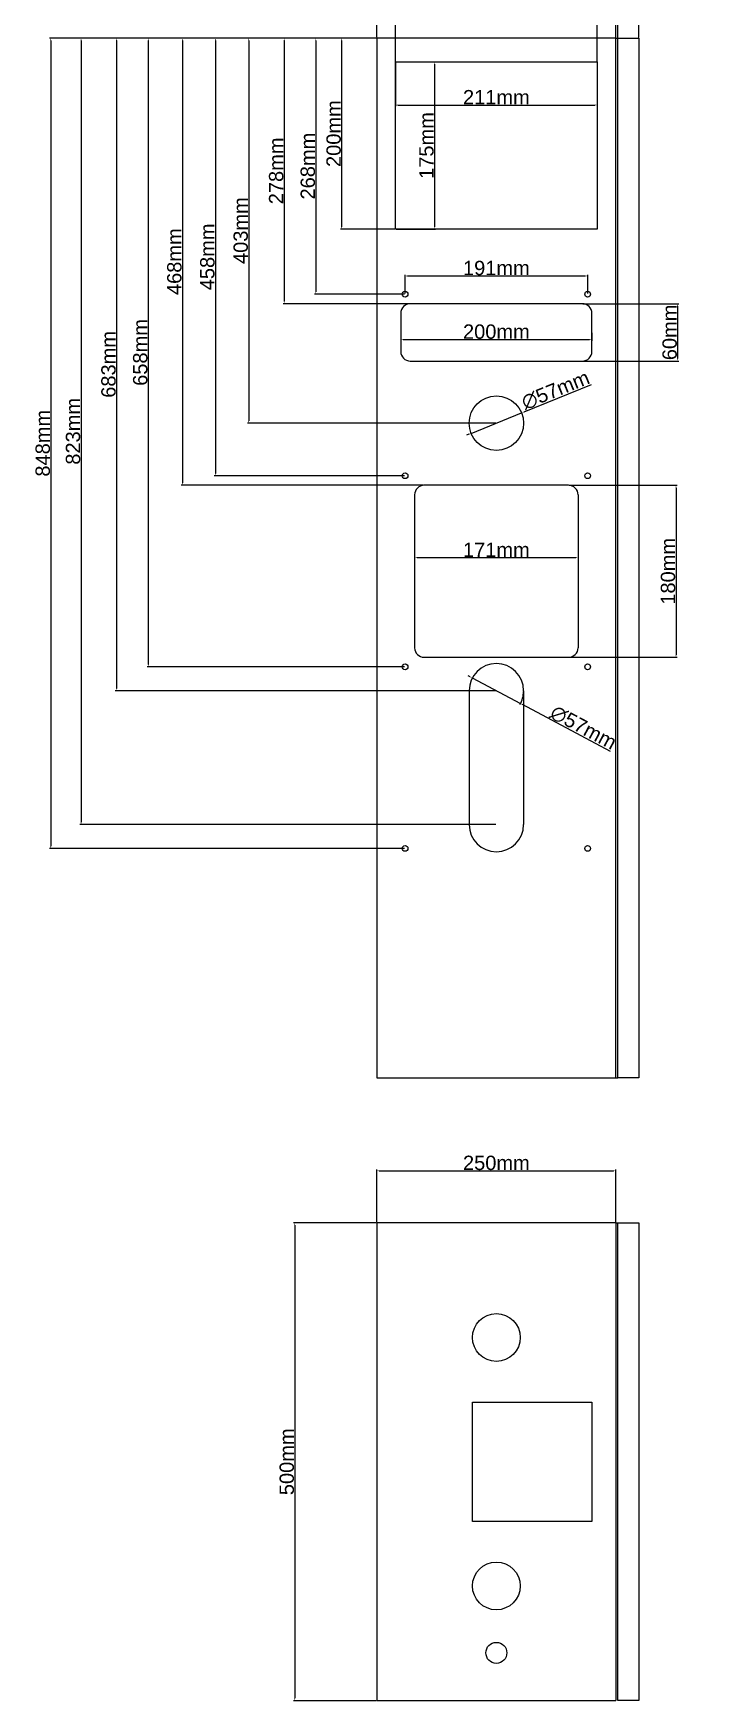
# Model space of a CAD drawing. Header units: centimetres. Extents: x -20691 to 4616, y 2962 to 8763.
# Drawn here: x -20363 to -19668, y 6060 to 7804 of the extents above; entities that cross this region are included whole.
import ezdxf

# ---------------------------------------------------------------- set-up
doc = ezdxf.new("R2010")
doc.units = ezdxf.units.CM
doc.header["$LTSCALE"] = 0.5
doc.styles.get("Standard").update_dxf_attribs({"font": 'arial.ttf'})
doc.dimstyles.new('ISO-25', dxfattribs={"dimtxt": 15, "dimasz": 2.5, "dimexe": 1.25, "dimexo": 0.625, "dimtad": 1, "dimtxsty": 'Standard', "dimcen": 2.5, "dimclrd": 1, "dimclre": 1, "dimadec": 0, "dimazin": 0, "dimtfac": 1, "dimtmove": 0, "dimatfit": 3, "dimfxl": 1, "dimarcsym": 0})

# ---------------------------------------------------------------- blocks, each defined once
blk = doc.blocks.new('*D137')
at = {"color": 1, "lineweight": -2, "transparency": 16777216}
for p, q in [((-20004, 7843.5), (-20079.8, 7843.5)), ((-20004, 7800), (-20004, 7844.8)), ((-19987, 7843.5), (-20001.5, 7843.5)), ((-19984.5, 7775), (-19984.5, 7844.8))]:
    blk.add_line(p, q, dxfattribs=at)
at = {"color": 1, "transparency": 16777216}
for points in [[(-20001.5, 7844), (-20001.5, 7843.1), (-20004, 7843.5)], [(-19987, 7844), (-19987, 7843.1), (-19984.5, 7843.5)]]:
    blk.add_solid(points, dxfattribs=at)
at = {"layer": 'Defpoints', "color": 0, "transparency": 16777216}
for p in [(-20004, 7843.5), (-20004, 7799.4), (-19984.5, 7774.4)]:
    blk.add_point(p, dxfattribs=at)
at = {"color": 0, "transparency": 16777216, "insert": (-20043.2, 7853.2), "char_height": 15, "attachment_point": 5}
blk.add_mtext('19,5mm', dxfattribs=at)
blk = doc.blocks.new('*D138')
at = {"color": 1, "lineweight": -2, "transparency": 16777216}
for p, q in [((-20004, 7800), (-20004, 7879.1)), ((-19776, 7877.9), (-20001.5, 7877.9)), ((-19773.5, 7775), (-19773.5, 7879.1))]:
    blk.add_line(p, q, dxfattribs=at)
at = {"color": 1, "transparency": 16777216}
for points in [[(-20001.5, 7878.3), (-20001.5, 7877.4), (-20004, 7877.9)], [(-19776, 7878.3), (-19776, 7877.4), (-19773.5, 7877.9)]]:
    blk.add_solid(points, dxfattribs=at)
at = {"layer": 'Defpoints', "color": 0, "transparency": 16777216}
for p in [(-20004, 7877.9), (-20004, 7799.4), (-19773.5, 7774.4)]:
    blk.add_point(p, dxfattribs=at)
at = {"color": 0, "transparency": 16777216, "insert": (-19888.8, 7887.5), "char_height": 15, "attachment_point": 5}
blk.add_mtext('230,5mm', dxfattribs=at)
blk = doc.blocks.new('*D139')
at = {"color": 1, "lineweight": -2, "transparency": 16777216}
for p, q in [((-20004, 7800), (-20004, 7928.2)), ((-19756.5, 7926.9), (-20001.5, 7926.9)), ((-19754, 7800), (-19754, 7928.2))]:
    blk.add_line(p, q, dxfattribs=at)
at = {"color": 1, "transparency": 16777216}
for points in [[(-20001.5, 7927.3), (-20001.5, 7926.5), (-20004, 7926.9)], [(-19756.5, 7927.3), (-19756.5, 7926.5), (-19754, 7926.9)]]:
    blk.add_solid(points, dxfattribs=at)
at = {"layer": 'Defpoints', "color": 0, "transparency": 16777216}
for p in [(-20004, 7926.9), (-20004, 7799.4), (-19754, 7799.4)]:
    blk.add_point(p, dxfattribs=at)
at = {"color": 0, "transparency": 16777216, "insert": (-19879, 7935.2), "char_height": 15, "attachment_point": 5}
blk.add_mtext('250mm', dxfattribs=at)
blk = doc.blocks.new('*D140')
at = {"color": 1, "lineweight": -2, "transparency": 16777216}
for p, q in [((-19752, 7800), (-19752, 7965.2)), ((-19749.5, 7964), (-19732.5, 7964)), ((-19730, 7800), (-19730, 7965.2)), ((-19730, 7964), (-19670, 7964))]:
    blk.add_line(p, q, dxfattribs=at)
at = {"color": 1, "transparency": 16777216}
for points in [[(-19749.5, 7964.4), (-19749.5, 7963.6), (-19752, 7964)], [(-19732.5, 7964.4), (-19732.5, 7963.6), (-19730, 7964)]]:
    blk.add_solid(points, dxfattribs=at)
at = {"layer": 'Defpoints', "color": 0, "transparency": 16777216}
for p in [(-19730, 7964), (-19752, 7799.4), (-19730, 7799.4)]:
    blk.add_point(p, dxfattribs=at)
at = {"color": 0, "transparency": 16777216, "insert": (-19698.8, 7972.1), "char_height": 15, "attachment_point": 5}
blk.add_mtext('22mm', dxfattribs=at)
blk = doc.blocks.new('*D141')
at = {"color": 1, "lineweight": -2, "transparency": 16777216}
for p, q in [((-20004.7, 7799.4), (-20042.2, 7799.4)), ((-20040.9, 7796.9), (-20040.9, 7601.9)), ((-19985.2, 7599.4), (-20042.2, 7599.4))]:
    blk.add_line(p, q, dxfattribs=at)
at = {"color": 1, "transparency": 16777216}
for points in [[(-20041.3, 7796.9), (-20040.5, 7796.9), (-20040.9, 7799.4)], [(-20041.3, 7601.9), (-20040.5, 7601.9), (-20040.9, 7599.4)]]:
    blk.add_solid(points, dxfattribs=at)
at = {"layer": 'Defpoints', "color": 0, "transparency": 16777216}
for p in [(-20004, 7799.4), (-20040.9, 7599.4), (-19984.5, 7599.4)]:
    blk.add_point(p, dxfattribs=at)
at = {"color": 0, "transparency": 16777216, "insert": (-20049.2, 7699.4), "char_height": 15, "attachment_point": 5, "rotation": 90}
blk.add_mtext('200mm', dxfattribs=at)
blk = doc.blocks.new('*D142')
at = {"color": 1, "lineweight": -2, "transparency": 16777216}
for p, q in [((-20004.7, 7799.4), (-20069.2, 7799.4)), ((-20067.9, 7796.9), (-20067.9, 7533.9)), ((-19975.2, 7531.4), (-20069.2, 7531.4))]:
    blk.add_line(p, q, dxfattribs=at)
at = {"color": 1, "transparency": 16777216}
for points in [[(-20068.3, 7796.9), (-20067.5, 7796.9), (-20067.9, 7799.4)], [(-20068.3, 7533.9), (-20067.5, 7533.9), (-20067.9, 7531.4)]]:
    blk.add_solid(points, dxfattribs=at)
at = {"layer": 'Defpoints', "color": 0, "transparency": 16777216}
for p in [(-20004, 7799.4), (-20067.9, 7531.4), (-19974.5, 7531.4)]:
    blk.add_point(p, dxfattribs=at)
at = {"color": 0, "transparency": 16777216, "insert": (-20076.2, 7665.4), "char_height": 15, "attachment_point": 5, "rotation": 90}
blk.add_mtext('268mm', dxfattribs=at)
blk = doc.blocks.new('*D143')
at = {"color": 1, "lineweight": -2, "transparency": 16777216}
for p, q in [((-20004.7, 7799.4), (-20102.2, 7799.4)), ((-20101, 7796.9), (-20101, 7523.9)), ((-19969.7, 7521.4), (-20102.2, 7521.4))]:
    blk.add_line(p, q, dxfattribs=at)
at = {"color": 1, "transparency": 16777216}
for points in [[(-20101.4, 7796.9), (-20100.6, 7796.9), (-20101, 7799.4)], [(-20101.4, 7523.9), (-20100.6, 7523.9), (-20101, 7521.4)]]:
    blk.add_solid(points, dxfattribs=at)
at = {"layer": 'Defpoints', "color": 0, "transparency": 16777216}
for p in [(-20004, 7799.4), (-20101, 7521.4), (-19969, 7521.4)]:
    blk.add_point(p, dxfattribs=at)
at = {"color": 0, "transparency": 16777216, "insert": (-20109.3, 7660.4), "char_height": 15, "attachment_point": 5, "rotation": 90}
blk.add_mtext('278mm', dxfattribs=at)
blk = doc.blocks.new('*D144')
at = {"color": 1, "lineweight": -2, "transparency": 16777216}
for p, q in [((-20004.7, 7799.4), (-20139.3, 7799.4)), ((-20138.1, 7796.9), (-20138.1, 7398.9)), ((-19879.7, 7396.4), (-20139.3, 7396.4))]:
    blk.add_line(p, q, dxfattribs=at)
at = {"color": 1, "transparency": 16777216}
for points in [[(-20138.5, 7796.9), (-20137.6, 7796.9), (-20138.1, 7799.4)], [(-20138.5, 7398.9), (-20137.6, 7398.9), (-20138.1, 7396.4)]]:
    blk.add_solid(points, dxfattribs=at)
at = {"layer": 'Defpoints', "color": 0, "transparency": 16777216}
for p in [(-20004, 7799.4), (-20138.1, 7396.4), (-19879, 7396.4)]:
    blk.add_point(p, dxfattribs=at)
at = {"color": 0, "transparency": 16777216, "insert": (-20146.4, 7597.9), "char_height": 15, "attachment_point": 5, "rotation": 90}
blk.add_mtext('403mm', dxfattribs=at)
blk = doc.blocks.new('*D145')
at = {"color": 1, "lineweight": -2, "transparency": 16777216}
for p, q in [((-20004.7, 7799.4), (-20174.2, 7799.4)), ((-20173, 7796.9), (-20173, 7343.9)), ((-19975.2, 7341.4), (-20174.2, 7341.4))]:
    blk.add_line(p, q, dxfattribs=at)
at = {"color": 1, "transparency": 16777216}
for points in [[(-20173.4, 7796.9), (-20172.6, 7796.9), (-20173, 7799.4)], [(-20173.4, 7343.9), (-20172.6, 7343.9), (-20173, 7341.4)]]:
    blk.add_solid(points, dxfattribs=at)
at = {"layer": 'Defpoints', "color": 0, "transparency": 16777216}
for p in [(-20004, 7799.4), (-20173, 7341.4), (-19974.5, 7341.4)]:
    blk.add_point(p, dxfattribs=at)
at = {"color": 0, "transparency": 16777216, "insert": (-20181.3, 7570.4), "char_height": 15, "attachment_point": 5, "rotation": 90}
blk.add_mtext('458mm', dxfattribs=at)
blk = doc.blocks.new('*D146')
at = {"color": 1, "lineweight": -2, "transparency": 16777216}
for p, q in [((-20004.7, 7799.4), (-20208.7, 7799.4)), ((-20207.5, 7796.9), (-20207.5, 7333.9)), ((-19955.2, 7331.4), (-20208.7, 7331.4))]:
    blk.add_line(p, q, dxfattribs=at)
at = {"color": 1, "transparency": 16777216}
for points in [[(-20207.9, 7796.9), (-20207.1, 7796.9), (-20207.5, 7799.4)], [(-20207.9, 7333.9), (-20207.1, 7333.9), (-20207.5, 7331.4)]]:
    blk.add_solid(points, dxfattribs=at)
at = {"layer": 'Defpoints', "color": 0, "transparency": 16777216}
for p in [(-20004, 7799.4), (-20207.5, 7331.4), (-19954.5, 7331.4)]:
    blk.add_point(p, dxfattribs=at)
at = {"color": 0, "transparency": 16777216, "insert": (-20215.8, 7565.4), "char_height": 15, "attachment_point": 5, "rotation": 90}
blk.add_mtext('468mm', dxfattribs=at)
blk = doc.blocks.new('*D147')
at = {"color": 1, "lineweight": -2, "transparency": 16777216}
for p, q in [((-20004.7, 7799.4), (-20244.4, 7799.4)), ((-20243.2, 7796.9), (-20243.2, 7143.9)), ((-19975.2, 7141.4), (-20244.4, 7141.4))]:
    blk.add_line(p, q, dxfattribs=at)
at = {"color": 1, "transparency": 16777216}
for points in [[(-20243.6, 7796.9), (-20242.8, 7796.9), (-20243.2, 7799.4)], [(-20243.6, 7143.9), (-20242.8, 7143.9), (-20243.2, 7141.4)]]:
    blk.add_solid(points, dxfattribs=at)
at = {"layer": 'Defpoints', "color": 0, "transparency": 16777216}
for p in [(-20004, 7799.4), (-20243.2, 7141.4), (-19974.5, 7141.4)]:
    blk.add_point(p, dxfattribs=at)
at = {"color": 0, "transparency": 16777216, "insert": (-20251.5, 7470.4), "char_height": 15, "attachment_point": 5, "rotation": 90}
blk.add_mtext('658mm', dxfattribs=at)
blk = doc.blocks.new('*D148')
at = {"color": 1, "lineweight": -2, "transparency": 16777216}
for p, q in [((-20004.7, 7799.4), (-20277.7, 7799.4)), ((-20276.4, 7796.9), (-20276.4, 7118.9)), ((-19879.7, 7116.4), (-20277.7, 7116.4))]:
    blk.add_line(p, q, dxfattribs=at)
at = {"color": 1, "transparency": 16777216}
for points in [[(-20276.9, 7796.9), (-20276, 7796.9), (-20276.4, 7799.4)], [(-20276.9, 7118.9), (-20276, 7118.9), (-20276.4, 7116.4)]]:
    blk.add_solid(points, dxfattribs=at)
at = {"layer": 'Defpoints', "color": 0, "transparency": 16777216}
for p in [(-20004, 7799.4), (-20276.4, 7116.4), (-19879, 7116.4)]:
    blk.add_point(p, dxfattribs=at)
at = {"color": 0, "transparency": 16777216, "insert": (-20284.7, 7457.9), "char_height": 15, "attachment_point": 5, "rotation": 90}
blk.add_mtext('683mm', dxfattribs=at)
blk = doc.blocks.new('*D149')
at = {"color": 1, "lineweight": -2, "transparency": 16777216}
for p, q in [((-20004.7, 7799.4), (-20314.8, 7799.4)), ((-20313.5, 7796.9), (-20313.5, 6978.9)), ((-19879.7, 6976.4), (-20314.8, 6976.4))]:
    blk.add_line(p, q, dxfattribs=at)
at = {"color": 1, "transparency": 16777216}
for points in [[(-20313.9, 7796.9), (-20313.1, 7796.9), (-20313.5, 7799.4)], [(-20313.9, 6978.9), (-20313.1, 6978.9), (-20313.5, 6976.4)]]:
    blk.add_solid(points, dxfattribs=at)
at = {"layer": 'Defpoints', "color": 0, "transparency": 16777216}
for p in [(-20004, 7799.4), (-20313.5, 6976.4), (-19879, 6976.4)]:
    blk.add_point(p, dxfattribs=at)
at = {"color": 0, "transparency": 16777216, "insert": (-20321.8, 7387.9), "char_height": 15, "attachment_point": 5, "rotation": 90}
blk.add_mtext('823mm', dxfattribs=at)
blk = doc.blocks.new('*D150')
at = {"color": 1, "lineweight": -2, "transparency": 16777216}
for p, q in [((-20004.7, 7799.4), (-20346.5, 7799.4)), ((-20345.2, 7796.9), (-20345.2, 6953.9)), ((-19975.2, 6951.4), (-20346.5, 6951.4))]:
    blk.add_line(p, q, dxfattribs=at)
at = {"color": 1, "transparency": 16777216}
for points in [[(-20345.7, 7796.9), (-20344.8, 7796.9), (-20345.2, 7799.4)], [(-20345.7, 6953.9), (-20344.8, 6953.9), (-20345.2, 6951.4)]]:
    blk.add_solid(points, dxfattribs=at)
at = {"layer": 'Defpoints', "color": 0, "transparency": 16777216}
for p in [(-20004, 7799.4), (-20345.2, 6951.4), (-19974.5, 6951.4)]:
    blk.add_point(p, dxfattribs=at)
at = {"color": 0, "transparency": 16777216, "insert": (-20353.5, 7375.4), "char_height": 15, "attachment_point": 5, "rotation": 90}
blk.add_mtext('848mm', dxfattribs=at)
blk = doc.blocks.new('*D151')
at = {"color": 1, "lineweight": -2, "transparency": 16777216}
for p, q in [((-19974.5, 7532), (-19974.5, 7551.7)), ((-19972, 7550.4), (-19786, 7550.4)), ((-19783.5, 7532), (-19783.5, 7551.7))]:
    blk.add_line(p, q, dxfattribs=at)
at = {"color": 1, "transparency": 16777216}
for points in [[(-19972, 7550.9), (-19972, 7550), (-19974.5, 7550.4)], [(-19786, 7550.9), (-19786, 7550), (-19783.5, 7550.4)]]:
    blk.add_solid(points, dxfattribs=at)
at = {"layer": 'Defpoints', "color": 0, "transparency": 16777216}
for p in [(-19783.5, 7550.4), (-19974.5, 7531.4), (-19783.5, 7531.4)]:
    blk.add_point(p, dxfattribs=at)
at = {"color": 0, "transparency": 16777216, "insert": (-19879, 7558.7), "char_height": 15, "attachment_point": 5}
blk.add_mtext('191mm', dxfattribs=at)
blk = doc.blocks.new('*D152')
at = {"color": 1, "lineweight": -2, "transparency": 16777216}
for p, q in [((-19979, 7490.8), (-19979, 7482.6)), ((-19779, 7490.8), (-19779, 7482.6)), ((-19976.5, 7483.9), (-19781.5, 7483.9))]:
    blk.add_line(p, q, dxfattribs=at)
at = {"color": 1, "transparency": 16777216}
for points in [[(-19976.5, 7484.3), (-19976.5, 7483.4), (-19979, 7483.9)], [(-19781.5, 7484.3), (-19781.5, 7483.4), (-19779, 7483.9)]]:
    blk.add_solid(points, dxfattribs=at)
at = {"layer": 'Defpoints', "color": 0, "transparency": 16777216}
for p in [(-19979, 7491.4), (-19779, 7491.4), (-19779, 7483.9)]:
    blk.add_point(p, dxfattribs=at)
at = {"color": 0, "transparency": 16777216, "insert": (-19879, 7492.1), "char_height": 15, "attachment_point": 5}
blk.add_mtext('200mm', dxfattribs=at)
blk = doc.blocks.new('*D153')
at = {"color": 1, "lineweight": -2, "transparency": 16777216}
for p, q in [((-19964.5, 7320.8), (-19964.5, 7254.4)), ((-19793.5, 7320.8), (-19793.5, 7254.4)), ((-19962, 7255.7), (-19796, 7255.7))]:
    blk.add_line(p, q, dxfattribs=at)
at = {"color": 1, "transparency": 16777216}
for points in [[(-19962, 7256.1), (-19962, 7255.3), (-19964.5, 7255.7)], [(-19796, 7256.1), (-19796, 7255.3), (-19793.5, 7255.7)]]:
    blk.add_solid(points, dxfattribs=at)
at = {"layer": 'Defpoints', "color": 0, "transparency": 16777216}
for p in [(-19964.5, 7321.4), (-19793.5, 7321.4), (-19793.5, 7255.7)]:
    blk.add_point(p, dxfattribs=at)
at = {"color": 0, "transparency": 16777216, "insert": (-19879, 7263.9), "char_height": 15, "attachment_point": 5}
blk.add_mtext('171mm', dxfattribs=at)
blk = doc.blocks.new('*D154')
at = {"color": 1, "lineweight": -2, "transparency": 16777216}
for p, q in [((-19779.8, 7436.6), (-19850.3, 7408)), ((-19905.4, 7385.7), (-19852.6, 7407.1)), ((-19907.8, 7384.8), (-19910.1, 7383.8))]:
    blk.add_line(p, q, dxfattribs=at)
at = {"color": 1, "transparency": 16777216}
for points in [[(-19850.4, 7408.4), (-19850.1, 7407.7), (-19852.6, 7407.1)], [(-19907.9, 7385.2), (-19907.6, 7384.4), (-19905.4, 7385.7)]]:
    blk.add_solid(points, dxfattribs=at)
at = {"layer": 'Defpoints', "color": 0, "transparency": 16777216}
for p in [(-19852.6, 7407.1), (-19905.4, 7385.7)]:
    blk.add_point(p, dxfattribs=at)
at = {"color": 0, "transparency": 16777216, "insert": (-19817.1, 7430.9), "char_height": 15, "attachment_point": 5, "rotation": 22.0424}
blk.add_mtext('∅57mm', dxfattribs=at)
blk = doc.blocks.new('*D155')
at = {"color": 1, "lineweight": -2, "transparency": 16777216}
for p, q in [((-19906.4, 7130.9), (-19908.6, 7132.1)), ((-19904.2, 7129.8), (-19853.9, 7103)), ((-19759.5, 7053), (-19851.6, 7101.9))]:
    blk.add_line(p, q, dxfattribs=at)
blk.add_arc((-19879, 7116.4), 28.5, 329.5277, 358.7435, dxfattribs=at)
at = {"color": 1, "transparency": 16777216}
for points in [[(-19906.2, 7131.3), (-19906.6, 7130.6), (-19904.2, 7129.8)], [(-19851.5, 7102.2), (-19851.8, 7101.5), (-19853.9, 7103)]]:
    blk.add_solid(points, dxfattribs=at)
at = {"layer": 'Defpoints', "color": 0, "transparency": 16777216}
for p in [(-19904.2, 7129.8), (-19853.9, 7103)]:
    blk.add_point(p, dxfattribs=at)
at = {"color": 0, "transparency": 16777216, "insert": (-19788, 7077.9), "char_height": 15, "attachment_point": 5, "rotation": 332.0407}
blk.add_mtext('∅57mm', dxfattribs=at)
blk = doc.blocks.new('*D156')
at = {"color": 1, "lineweight": -2, "transparency": 16777216}
for p, q in [((-19984.5, 7773.8), (-19984.5, 7728.1)), ((-19773.5, 7773.8), (-19773.5, 7728.1)), ((-19982, 7729.3), (-19776, 7729.3))]:
    blk.add_line(p, q, dxfattribs=at)
at = {"color": 1, "transparency": 16777216}
for points in [[(-19982, 7729.8), (-19982, 7728.9), (-19984.5, 7729.3)], [(-19776, 7729.8), (-19776, 7728.9), (-19773.5, 7729.3)]]:
    blk.add_solid(points, dxfattribs=at)
at = {"layer": 'Defpoints', "color": 0, "transparency": 16777216}
for p in [(-19984.5, 7774.4), (-19773.5, 7774.4), (-19773.5, 7729.3)]:
    blk.add_point(p, dxfattribs=at)
at = {"color": 0, "transparency": 16777216, "insert": (-19879, 7737.5), "char_height": 15, "attachment_point": 5}
blk.add_mtext('211mm', dxfattribs=at)
blk = doc.blocks.new('*D157')
at = {"color": 1, "lineweight": -2, "transparency": 16777216}
for p, q in [((-19983.9, 7774.4), (-19942.6, 7774.4)), ((-19943.8, 7771.9), (-19943.8, 7601.9)), ((-19983.9, 7599.4), (-19942.6, 7599.4))]:
    blk.add_line(p, q, dxfattribs=at)
at = {"color": 1, "transparency": 16777216}
for points in [[(-19944.2, 7771.9), (-19943.4, 7771.9), (-19943.8, 7774.4)], [(-19944.2, 7601.9), (-19943.4, 7601.9), (-19943.8, 7599.4)]]:
    blk.add_solid(points, dxfattribs=at)
at = {"layer": 'Defpoints', "color": 0, "transparency": 16777216}
for p in [(-19984.5, 7774.4), (-19984.5, 7599.4), (-19943.8, 7599.4)]:
    blk.add_point(p, dxfattribs=at)
at = {"color": 0, "transparency": 16777216, "insert": (-19952.1, 7686.9), "char_height": 15, "attachment_point": 5, "rotation": 90}
blk.add_mtext('175mm', dxfattribs=at)
blk = doc.blocks.new('*D158')
at = {"color": 1, "lineweight": -2, "transparency": 16777216}
for p, q in [((-19788.4, 7521.4), (-19688.2, 7521.4)), ((-19689.4, 7518.9), (-19689.4, 7463.9)), ((-19788.4, 7461.4), (-19688.2, 7461.4))]:
    blk.add_line(p, q, dxfattribs=at)
at = {"color": 1, "transparency": 16777216}
for points in [[(-19689.9, 7518.9), (-19689, 7518.9), (-19689.4, 7521.4)], [(-19689.9, 7463.9), (-19689, 7463.9), (-19689.4, 7461.4)]]:
    blk.add_solid(points, dxfattribs=at)
at = {"layer": 'Defpoints', "color": 0, "transparency": 16777216}
for p in [(-19789, 7521.4), (-19789, 7461.4), (-19689.4, 7461.4)]:
    blk.add_point(p, dxfattribs=at)
at = {"color": 0, "transparency": 16777216, "insert": (-19697.7, 7491.4), "char_height": 15, "attachment_point": 5, "rotation": 90}
blk.add_mtext('60mm', dxfattribs=at)
blk = doc.blocks.new('*D159')
at = {"color": 1, "lineweight": -2, "transparency": 16777216}
for p, q in [((-19802.9, 7331.4), (-19689.8, 7331.4)), ((-19691.1, 7328.9), (-19691.1, 7153.9)), ((-19802.9, 7151.4), (-19689.8, 7151.4))]:
    blk.add_line(p, q, dxfattribs=at)
at = {"color": 1, "transparency": 16777216}
for points in [[(-19691.5, 7328.9), (-19690.7, 7328.9), (-19691.1, 7331.4)], [(-19691.5, 7153.9), (-19690.7, 7153.9), (-19691.1, 7151.4)]]:
    blk.add_solid(points, dxfattribs=at)
at = {"layer": 'Defpoints', "color": 0, "transparency": 16777216}
for p in [(-19803.5, 7331.4), (-19803.5, 7151.4), (-19691.1, 7151.4)]:
    blk.add_point(p, dxfattribs=at)
at = {"color": 0, "transparency": 16777216, "insert": (-19699.4, 7241.4), "char_height": 15, "attachment_point": 5, "rotation": 90}
blk.add_mtext('180mm', dxfattribs=at)
blk = doc.blocks.new('*D160')
at = {"color": 1, "lineweight": -2, "transparency": 16777216}
for p, q in [((-20004.7, 6559.6), (-20091.2, 6559.6)), ((-20089.9, 6557.1), (-20089.9, 6062.1)), ((-20004.7, 6059.6), (-20091.2, 6059.6))]:
    blk.add_line(p, q, dxfattribs=at)
at = {"color": 1, "transparency": 16777216}
for points in [[(-20090.4, 6557.1), (-20089.5, 6557.1), (-20089.9, 6559.6)], [(-20090.4, 6062.1), (-20089.5, 6062.1), (-20089.9, 6059.6)]]:
    blk.add_solid(points, dxfattribs=at)
at = {"layer": 'Defpoints', "color": 0, "transparency": 16777216}
for p in [(-20004, 6559.6), (-20089.9, 6059.6), (-20004, 6059.6)]:
    blk.add_point(p, dxfattribs=at)
at = {"color": 0, "transparency": 16777216, "insert": (-20098.2, 6309.6), "char_height": 15, "attachment_point": 5, "rotation": 90}
blk.add_mtext('500mm', dxfattribs=at)
blk = doc.blocks.new('*D161')
at = {"color": 1, "lineweight": -2, "transparency": 16777216}
for p, q in [((-20004, 6560.3), (-20004, 6615.3)), ((-20001.5, 6614.1), (-19756.5, 6614.1)), ((-19754, 6560.3), (-19754, 6615.3))]:
    blk.add_line(p, q, dxfattribs=at)
at = {"color": 1, "transparency": 16777216}
for points in [[(-20001.5, 6614.5), (-20001.5, 6613.6), (-20004, 6614.1)], [(-19756.5, 6614.5), (-19756.5, 6613.6), (-19754, 6614.1)]]:
    blk.add_solid(points, dxfattribs=at)
at = {"layer": 'Defpoints', "color": 0, "transparency": 16777216}
for p in [(-19754, 6614.1), (-20004, 6559.6), (-19754, 6559.6)]:
    blk.add_point(p, dxfattribs=at)
at = {"color": 0, "transparency": 16777216, "insert": (-19879, 6622.3), "char_height": 15, "attachment_point": 5}
blk.add_mtext('250mm', dxfattribs=at)

msp = doc.modelspace()

# ---------------------------------------------------------------- linework, layer by layer
for p, q in [((-20004.027, 7799.41), (-20004.027, 6711.41)), ((-19754.027, 7799.41), (-20004.027, 7799.41)), ((-20004.027, 7799.41), (-20004.027, 6711.41)), ((-19754.027, 6711.41), (-19754.027, 7799.41)), ((-19754.027, 7799.41), (-19752.027, 7799.41)), ((-19752.027, 7799.41), (-19730.027, 7799.41)), ((-19752.027, 6711.41), (-19752.027, 7799.41)), ((-19730.027, 7799.41), (-19730.027, 6711.41)), ((-19984.527, 7774.41), (-19773.527, 7774.41)), ((-19984.527, 7599.41), (-19984.527, 7774.41)), ((-19773.527, 7774.41), (-19773.527, 7599.41)), ((-19773.527, 7599.41), (-19984.527, 7599.41)), ((-19789.027, 7521.41), (-19969.027, 7521.41)), ((-19979.027, 7511.41), (-19979.027, 7471.41)), ((-19779.027, 7471.41), (-19779.027, 7511.41)), ((-19969.027, 7461.41), (-19789.027, 7461.41)), ((-19803.527, 7331.41), (-19954.527, 7331.41)), ((-19964.527, 7321.41), (-19964.527, 7161.41)), ((-19793.527, 7321.41), (-19793.527, 7161.41)), ((-19954.527, 7151.41), (-19803.527, 7151.41)), ((-19907.527, 7116.41), (-19907.527, 6976.41)), ((-19850.527, 7116.41), (-19850.527, 6976.41)), ((-20004.027, 6711.41), (-19754.027, 6711.41)), ((-19754.027, 6711.41), (-19752.027, 6711.41)), ((-19730.027, 6711.41), (-19752.027, 6711.41)), ((-19754.027, 6559.644), (-20004.027, 6559.644)), ((-20004.027, 6559.644), (-20004.027, 6059.644)), ((-19754.027, 6559.644), (-19754.027, 6059.644)), ((-19754.027, 6559.644), (-19752.027, 6559.644)), ((-19752.027, 6559.644), (-19730.027, 6559.644)), ((-19752.027, 6059.644), (-19752.027, 6559.644)), ((-19730.027, 6559.644), (-19730.027, 6059.644)), ((-19904.027, 6372.144), (-19779.027, 6372.144)), ((-19904.027, 6247.144), (-19904.027, 6372.144)), ((-19779.027, 6372.144), (-19779.027, 6247.144)), ((-19779.027, 6247.144), (-19904.027, 6247.144)), ((-20004.027, 6059.644), (-19754.027, 6059.644)), ((-19929.027, 6059.644), (-19879.027, 6059.644)), ((-19730.027, 6059.644), (-19752.027, 6059.644))]:
    msp.add_line(p, q)
for centre, radius in [((-19974.527, 7531.41), 3), ((-19974.527, 7531.41), 3), ((-19974.527, 7531.41), 3), ((-19974.527, 7531.41), 3), ((-19974.527, 7531.41), 3), ((-19783.527, 7531.41), 3), ((-19783.527, 7531.41), 3), ((-19783.527, 7531.41), 3), ((-19783.527, 7531.41), 3), ((-19783.527, 7531.41), 3), ((-19879.027, 7396.41), 28.5), ((-19974.527, 7341.41), 3), ((-19783.527, 7341.41), 3), ((-19974.527, 7141.41), 3), ((-19783.527, 7141.41), 3), ((-19974.527, 6951.41), 3), ((-19783.527, 6951.41), 3), ((-19879.027, 6439.644), 25), ((-19879.027, 6179.644), 25), ((-19879.027, 6109.644), 11)]:
    msp.add_circle(centre, radius)
for centre, radius, start, end in [((-19969.027, 7511.41), 10, 90, 180), ((-19789.027, 7511.41), 10, 0, 90), ((-19969.027, 7471.41), 10, 180, 270), ((-19789.027, 7471.41), 10, 270, 0), ((-19954.527, 7321.41), 10, 90, 180), ((-19803.527, 7321.41), 10, 0, 90), ((-19954.527, 7161.41), 10, 180, 270), ((-19803.527, 7161.41), 10, 270, 0), ((-19879.027, 7116.41), 28.5, 0, 180), ((-19879.027, 6976.41), 28.5, 180, 0)]:
    msp.add_arc(centre, radius, start, end)

# ---------------------------------------------------------------- dimensions: what is measured, and where the dimension line sits
for base, p1, p2, picture, middle in [((-19730.027, 7963.972), (-19752.027, 7799.41), (-19730.027, 7799.41), '*D140', (-19698.775, 7972.128)), ((-20004.027, 7926.92), (-19754.027, 7799.41), (-20004.027, 7799.41), '*D139', (-19879.027, 7935.204)), ((-20004.027, 7877.863), (-19773.527, 7774.41), (-20004.027, 7799.41), '*D138', (-19888.777, 7887.502)), ((-20004.027, 7843.548), (-19984.527, 7774.41), (-20004.027, 7799.41), '*D137', (-20043.184, 7853.187)), ((-19773.527, 7729.341), (-19984.527, 7774.41), (-19773.527, 7774.41), '*D156', (-19879.027, 7737.497)), ((-19783.527, 7550.439), (-19974.527, 7531.41), (-19783.527, 7531.41), '*D151', (-19879.027, 7558.723)), ((-19779.027, 7483.86), (-19979.027, 7491.41), (-19779.027, 7491.41), '*D152', (-19879.027, 7492.144)), ((-19793.527, 7255.695), (-19964.527, 7321.41), (-19793.527, 7321.41), '*D153', (-19879.027, 7263.85)), ((-19754.027, 6614.053), (-20004.027, 6559.644), (-19754.027, 6559.644), '*D161', (-19879.027, 6622.336))]:
    dim = msp.add_linear_dim(base=base, p1=p1, p2=p2, dimstyle='ISO-25', override={"dimpost": 'mm'})
    dim.commit()
    dim.dimension.update_dxf_attribs({"geometry": picture, "text_midpoint": middle})
for base, p1, p2, picture, middle in [((-20345.246, 6951.41), (-20004.027, 7799.41), (-19974.527, 6951.41), '*D150', (-20353.529, 7375.41)), ((-20313.533, 6976.41), (-20004.027, 7799.41), (-19879.027, 6976.41), '*D149', (-20321.822, 7387.91)), ((-20276.435, 7116.41), (-20004.027, 7799.41), (-19879.027, 7116.41), '*D148', (-20284.723, 7457.91)), ((-20243.191, 7141.41), (-20004.027, 7799.41), (-19974.527, 7141.41), '*D147', (-20251.474, 7470.41)), ((-20207.474, 7331.41), (-20004.027, 7799.41), (-19954.527, 7331.41), '*D146', (-20215.758, 7565.41)), ((-20172.969, 7341.41), (-20004.027, 7799.41), (-19974.527, 7341.41), '*D145', (-20181.252, 7570.41)), ((-20138.062, 7396.41), (-20004.027, 7799.41), (-19879.027, 7396.41), '*D144', (-20146.351, 7597.91)), ((-20100.978, 7521.41), (-20004.027, 7799.41), (-19969.027, 7521.41), '*D143', (-20109.262, 7660.41)), ((-20067.916, 7531.41), (-20004.027, 7799.41), (-19974.527, 7531.41), '*D142', (-20076.199, 7665.41)), ((-20040.929, 7599.41), (-20004.027, 7799.41), (-19984.527, 7599.41), '*D141', (-20049.212, 7699.41)), ((-19943.821, 7599.41), (-19984.527, 7774.41), (-19984.527, 7599.41), '*D157', (-19952.105, 7686.91)), ((-19689.442, 7461.41), (-19789.027, 7521.41), (-19789.027, 7461.41), '*D158', (-19697.726, 7491.41)), ((-19691.085, 7151.41), (-19803.527, 7331.41), (-19803.527, 7151.41), '*D159', (-19699.368, 7241.41)), ((-20089.945, 6059.644), (-20004.027, 6559.644), (-20004.027, 6059.644), '*D160', (-20098.229, 6309.644))]:
    dim = msp.add_linear_dim(base=base, p1=p1, p2=p2, angle=90, dimstyle='ISO-25', override={"dimpost": 'mm'})
    dim.commit()
    dim.dimension.update_dxf_attribs({"geometry": picture, "text_midpoint": middle})
dim = msp.add_diameter_dim_2p(p1=(-19905.444, 7385.714), p2=(-19852.611, 7407.105), dimstyle='ISO-25', override={"dimpost": 'mm'})
dim.commit()
dim.dimension.update_dxf_attribs({"geometry": '*D154', "text_midpoint": (-19817.146, 7430.854)})
dim = msp.add_diameter_dim_2p(p1=(-19904.201, 7129.772), p2=(-19853.854, 7103.047), dimstyle='ISO-25', override={"dimpost": 'mm'})
dim.commit()
dim.dimension.update_dxf_attribs({"geometry": '*D155', "text_midpoint": (-19792.034, 7070.234), "dimtype": 163})

doc.saveas('drawing.dxf')
